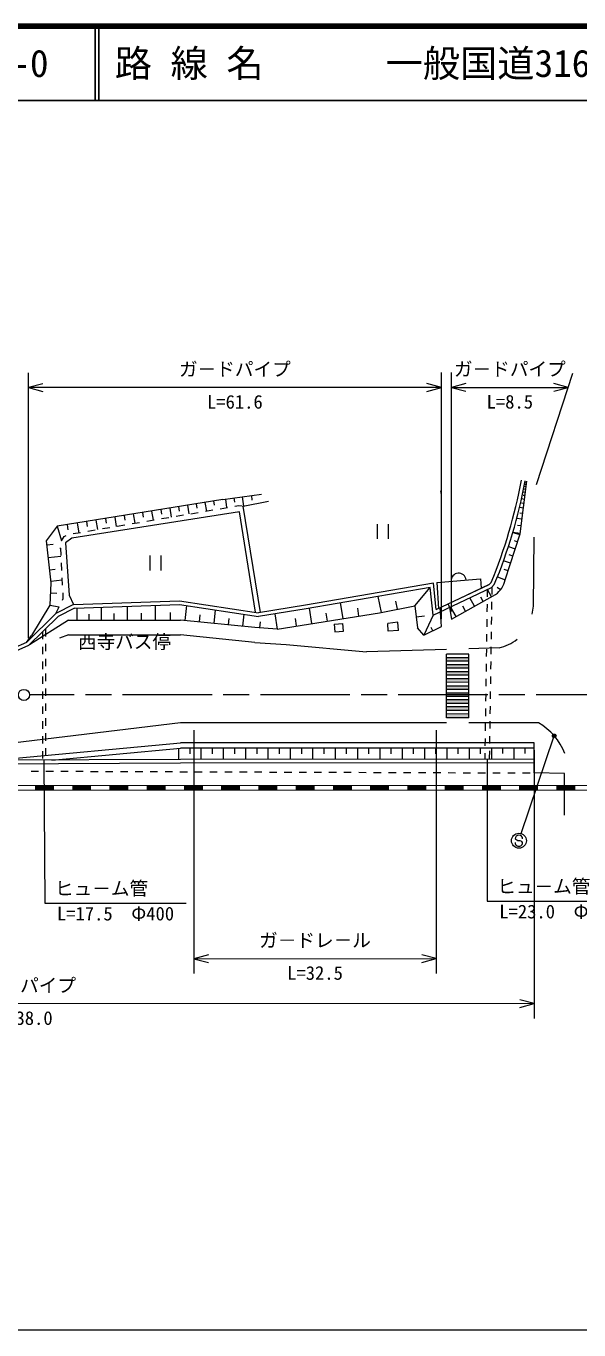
# Model space of a CAD drawing. Units: millimetres on the paper. Extents: x 40 to 680, y 20 to 380.
# Drawn here: x 168.5 to 242.7, y 205 to 380 of the extents above; entities that cross this region are included whole.
import ezdxf
from ezdxf.enums import TextEntityAlignment as Align

# ---------------------------------------------------------------- set-up
doc = ezdxf.new("R2010")
doc.units = ezdxf.units.MM
doc.header["$PDMODE"] = 32
doc.header["$PDSIZE"] = 0.5
doc.linetypes.add('CHAIN', pattern=[18.5, 12, -1.5, 3.5, -1.5])
for name, color, linetype, lineweight in [('M-BGD', 7, 'Continuous', 13), ('M-BMK', 2, 'CHAIN', 13), ('M-BMK-SRVR', 3, 'Continuous', 13), ('M-STR-HTXT', 7, 'Continuous', 13), ('M-STR-STRC', 7, 'Continuous', 13), ('M-TTL', 2, 'Continuous', 140), ('M-TTL-BAND', 7, 'Continuous', 13), ('M-TTL-LINE', 7, 'Continuous', 25)]:
    doc.layers.add(name, color=color, linetype=linetype, lineweight=lineweight)
doc.layers.add('M-TTL-TXT', color=7, linetype='Continuous')
doc.styles.add('@ＭＳ ゴシック', font='')
doc.styles.add('ＭＳ ゴシック', font='')
doc.styles.get('@ＭＳ ゴシック').set_extended_font_data('@MS Gothic')
doc.styles.get('ＭＳ ゴシック').set_extended_font_data('MS Gothic')

msp = doc.modelspace()

# ---------------------------------------------------------------- hatches: boundary and pattern name
at = {"layer": 'M-BGD'}
for points in [[(224.903, 295.218), (227.903, 295.219), (227.903, 294.769), (224.903, 294.768)], [(224.903, 294.268), (227.903, 294.269), (227.903, 293.819), (224.903, 293.818)], [(224.903, 293.318), (227.903, 293.319), (227.903, 292.869), (224.903, 292.868)], [(224.903, 292.368), (227.903, 292.369), (227.904, 291.919), (224.904, 291.918)], [(224.904, 291.418), (227.904, 291.419), (227.904, 290.969), (224.904, 290.968)], [(224.904, 290.468), (227.904, 290.469), (227.904, 290.244), (224.904, 290.243)], [(224.904, 290.243), (227.904, 290.244), (227.904, 290.019), (224.904, 290.018)], [(224.904, 289.568), (227.904, 289.569), (227.904, 289.069), (224.904, 289.068)], [(224.905, 288.618), (227.905, 288.619), (227.905, 288.119), (224.905, 288.118)], [(224.905, 287.668), (227.905, 287.669), (227.905, 287.169), (224.905, 287.168)]]:
    msp.add_hatch(color=256, dxfattribs=at).paths.add_polyline_path(points)

# ---------------------------------------------------------------- linework, layer by layer
for p, q in [((234.807, 311.842), (235.692, 318.919)), ((235.669, 318.735), (235.425, 318.766)), ((194.87, 316.459), (200.094, 317.176)), ((197.471, 316.815), (197.643, 315.568)), ((198.719, 316.987), (198.805, 316.363)), ((224.224, 317.091), (224.139, 317.599)), ((235.503, 317.414), (235.174, 317.455)), ((235.449, 316.974), (235.201, 317.005)), ((235.596, 318.152), (235.322, 318.186)), ((235.552, 317.804), (235.357, 317.829)), ((235.634, 318.461), (235.48, 318.48)), ((194.87, 316.459), (172.662, 312.858)), ((186.548, 315.109), (186.646, 314.506)), ((187.754, 315.305), (187.949, 314.105)), ((188.951, 315.499), (189.048, 314.905)), ((190.14, 315.692), (190.331, 314.514)), ((191.32, 315.883), (191.415, 315.297)), ((192.491, 316.073), (192.679, 314.91)), ((192.559, 314.89), (193.545, 315.057)), ((193.653, 316.261), (193.747, 315.684)), ((194.531, 315.225), (195.516, 315.392)), ((195.232, 316.508), (195.388, 315.37)), ((196.37, 316.664), (196.445, 316.113)), ((196.502, 315.559), (197.046, 315.652)), ((197.046, 315.652), (197.49, 315.588)), ((197.638, 315.567), (201.025, 316.244)), ((199.931, 301.3), (197.638, 315.567)), ((235.239, 315.299), (234.705, 315.366)), ((235.387, 316.48), (234.976, 316.531)), ((235.317, 315.924), (235.005, 315.963)), ((197.13, 314.805), (174.609, 311.249)), ((175.33, 313.29), (175.539, 312.001)), ((176.568, 313.491), (176.672, 312.851)), ((177.848, 313.699), (178.055, 312.426)), ((179.119, 313.905), (179.221, 313.274)), ((180.38, 314.109), (180.584, 312.851)), ((181.632, 314.312), (181.733, 313.69)), ((182.7, 313.217), (183.686, 313.384)), ((182.875, 314.514), (183.075, 313.28)), ((184.108, 314.714), (184.207, 314.101)), ((184.672, 313.551), (185.657, 313.719)), ((185.332, 314.912), (185.529, 313.698)), ((186.643, 313.886), (187.629, 314.053)), ((188.615, 314.221), (189.601, 314.388)), ((190.587, 314.555), (191.573, 314.723)), ((199.278, 301.318), (197.13, 314.805)), ((235.052, 313.805), (234.334, 313.895)), ((235.151, 314.596), (234.756, 314.645)), ((172.662, 312.858), (171.191, 310.925)), ((172.662, 312.858), (173.228, 310.894)), ((173.228, 310.894), (173.593, 311.503)), ((173.593, 311.503), (173.852, 311.633)), ((173.98, 313.071), (174.089, 312.396)), ((174.813, 311.878), (175.798, 312.045)), ((176.784, 312.212), (177.77, 312.38)), ((178.756, 312.547), (179.742, 312.715)), ((180.728, 312.882), (181.714, 313.049)), ((215.588, 313.164), (215.588, 311.164)), ((217.088, 313.164), (217.088, 311.164)), ((232.775, 305.661), (234.807, 311.842)), ((233.815, 312.038), (234.748, 311.764)), ((234.816, 311.915), (233.816, 312.04)), ((234.941, 312.915), (234.441, 312.978)), ((171.191, 310.925), (171.818, 305.258)), ((171.253, 310.37), (172.107, 310.464)), ((173.17, 309.302), (173.085, 309.979)), ((173.175, 308.936), (173.123, 309.934)), ((174.609, 311.249), (173.762, 310.656)), ((173.762, 310.656), (174.27, 303.629)), ((233.223, 310.129), (234.145, 309.828)), ((233.994, 310.937), (234.462, 310.792)), ((236.581, 302.161), (236.67, 311.418)), ((171.442, 308.662), (173.15, 308.85)), ((185.086, 308.93), (185.086, 306.93)), ((186.586, 308.93), (186.586, 306.93)), ((233.512, 307.901), (232.566, 308.212)), ((233.828, 308.865), (233.347, 309.023)), ((171.621, 307.039), (172.391, 307.124)), ((173.279, 306.938), (173.227, 307.937)), ((233.183, 306.902), (232.665, 307.072)), ((171.818, 305.258), (171.646, 302.274)), ((171.791, 305.499), (173.332, 305.669)), ((173.383, 304.941), (173.331, 305.94)), ((223.164, 305.218), (205.992, 302.274)), ((222.724, 304.635), (206.074, 301.781)), ((220.668, 302.19), (222.724, 304.635)), ((223.125, 300.927), (222.724, 304.635)), ((223.125, 300.927), (230.951, 304.654)), ((223.546, 301.682), (223.164, 305.218)), ((223.546, 301.682), (230.658, 305.068)), ((223.631, 305.322), (229.473, 305.83)), ((223.631, 305.322), (223.838, 301.821)), ((230.658, 305.068), (226.594, 303.121)), ((229.473, 305.83), (229.558, 304.56)), ((230.912, 305.322), (230.658, 305.068)), ((231.336, 305.039), (230.951, 304.654)), ((230.999, 304.702), (230.985, 303.702)), ((232.143, 304.312), (231.718, 304.654)), ((231.754, 306.067), (232.775, 305.661)), ((171.742, 303.946), (172.589, 303.897)), ((173.38, 302.966), (173.476, 303.16)), ((173.476, 303.16), (173.435, 303.943)), ((174.27, 303.629), (174.863, 302.359)), ((174.863, 302.359), (189.087, 302.867)), ((189.087, 302.867), (199.67, 301.258)), ((216.183, 301.309), (215.761, 303.457)), ((218.331, 301.731), (218.12, 302.805)), ((225.578, 300.412), (231.505, 303.714)), ((228.694, 302.147), (228.063, 303.279)), ((229.825, 302.778), (229.51, 303.344)), ((230.395, 304.389), (230.38, 303.389)), ((230.957, 303.408), (230.407, 304.395)), ((172.492, 301.174), (168.513, 297.279)), ((171.646, 302.274), (169.19, 298.21)), ((171.646, 302.274), (172.936, 302.07)), ((174.863, 302.359), (172.492, 301.174)), ((172.492, 301.174), (172.936, 302.07)), ((174.989, 301.863), (172.786, 300.762)), ((174.989, 301.863), (189.058, 302.366)), ((175.345, 300.277), (175.345, 301.876)), ((176.944, 300.278), (176.944, 301.077)), ((178.603, 300.278), (178.602, 301.992)), ((180.322, 300.279), (180.322, 301.138)), ((182.105, 300.279), (182.104, 302.117)), ((183.953, 300.28), (183.953, 301.204)), ((185.869, 300.28), (185.869, 302.267)), ((187.856, 300.281), (187.856, 301.274)), ((189.058, 302.366), (199.672, 300.752)), ((189.842, 300.216), (190.042, 302.216)), ((193.71, 299.831), (193.89, 301.631)), ((197.578, 299.445), (197.738, 301.046)), ((205.992, 302.274), (199.67, 301.258)), ((206.074, 301.781), (199.672, 300.752)), ((201.851, 301.102), (202.178, 299.064)), ((202.178, 299.064), (215.926, 301.258)), ((206.858, 299.811), (206.526, 301.894)), ((208.941, 300.144), (208.775, 301.185)), ((211.043, 300.479), (210.704, 302.601)), ((213.165, 300.818), (212.995, 301.879)), ((215.926, 301.258), (220.668, 302.19)), ((220.668, 302.19), (221.006, 299.226)), ((224.235, 299.4), (224.054, 301.936)), ((224.562, 301.597), (224.732, 301.682)), ((225.121, 302.431), (225.336, 301.98)), ((225.336, 301.98), (225.578, 300.412)), ((226.194, 300.755), (225.474, 302.046)), ((227.485, 301.474), (227.125, 302.12)), ((230.365, 302.389), (230.35, 301.389)), ((230.97, 302.702), (230.955, 301.703)), ((236.416, 301.089), (236.581, 302.161)), ((172.786, 300.762), (168.798, 296.858)), ((174.188, 300.277), (168.936, 296.94)), ((174.188, 300.277), (189.188, 300.281)), ((199.189, 299.285), (189.188, 300.281)), ((191.776, 300.023), (191.867, 300.991)), ((195.644, 299.638), (195.729, 300.488)), ((202.178, 299.064), (199.189, 299.285)), ((199.877, 299.234), (199.935, 300.019)), ((204.795, 299.482), (204.632, 300.504)), ((209.83, 299.734), (211.021, 299.834)), ((209.83, 299.734), (209.915, 298.718)), ((211.1, 298.803), (211.021, 299.834)), ((218.382, 299.988), (217.027, 299.819)), ((217.107, 298.783), (217.027, 299.819)), ((218.466, 298.888), (218.382, 299.988)), ((220.837, 300.708), (221.979, 300.838)), ((223.125, 300.927), (221.893, 298.245)), ((221.893, 298.245), (224.235, 299.4)), ((223.064, 298.823), (222.837, 299.283)), ((230.335, 300.389), (230.32, 299.389)), ((230.94, 300.703), (230.925, 299.703)), ((168.513, 297.279), (169.19, 298.21)), ((170.676, 298.696), (170.676, 297.696)), ((171.076, 299.088), (171.076, 298.088)), ((174.189, 298.277), (172.983, 297.842)), ((174.189, 298.277), (189.189, 298.281)), ((199.189, 297.285), (189.189, 298.281)), ((209.915, 298.718), (211.1, 298.803)), ((218.466, 298.888), (217.107, 298.783)), ((221.893, 298.245), (221.006, 299.226)), ((230.305, 298.39), (230.29, 297.39)), ((230.911, 298.703), (230.896, 297.703)), ((168.513, 297.279), (166.69, 296.474)), ((168.798, 296.858), (166.69, 295.928)), ((170.677, 296.696), (170.677, 295.696)), ((171.076, 297.088), (171.077, 296.088)), ((199.189, 297.285), (203.389, 296.975)), ((203.389, 296.975), (214.19, 296)), ((224.902, 296.341), (214.174, 295.999)), ((231.965, 296.567), (227.902, 296.437)), ((230.275, 296.39), (230.26, 295.39)), ((230.881, 296.703), (230.866, 295.703)), ((170.677, 294.696), (170.678, 293.696)), ((171.077, 295.088), (171.077, 294.088)), ((227.902, 295.719), (224.902, 295.718)), ((224.905, 287.168), (224.902, 295.718)), ((227.903, 295.219), (224.903, 295.218)), ((227.903, 294.769), (224.903, 294.768)), ((227.903, 294.269), (224.903, 294.268)), ((227.905, 287.169), (227.902, 295.719)), ((230.245, 294.39), (230.23, 293.39)), ((230.852, 294.703), (230.837, 293.703)), ((170.678, 292.696), (170.678, 291.696)), ((171.078, 293.088), (171.078, 292.088)), ((227.903, 293.819), (224.903, 293.818)), ((227.903, 293.319), (224.903, 293.318)), ((227.903, 292.869), (224.903, 292.868)), ((227.903, 292.369), (224.903, 292.368)), ((230.215, 292.39), (230.2, 291.39)), ((230.822, 292.703), (230.807, 291.704)), ((170.679, 290.696), (170.679, 289.696)), ((171.078, 291.088), (171.079, 290.088)), ((227.904, 291.919), (224.904, 291.918)), ((227.904, 291.419), (224.904, 291.418)), ((227.904, 290.969), (224.904, 290.968)), ((230.793, 290.704), (230.778, 289.704)), ((171.079, 289.088), (171.079, 288.088)), ((227.904, 290.469), (224.904, 290.468)), ((227.904, 290.019), (224.904, 290.018)), ((227.904, 289.569), (224.904, 289.568)), ((227.904, 289.069), (224.904, 289.068)), ((230.185, 290.39), (230.17, 289.391)), ((170.679, 288.696), (170.679, 287.696)), ((171.08, 287.088), (171.08, 286.088)), ((227.905, 288.619), (224.905, 288.618)), ((227.905, 288.119), (224.905, 288.118)), ((227.905, 287.669), (224.905, 287.668)), ((227.905, 287.169), (224.905, 287.168)), ((230.155, 288.391), (230.14, 287.391)), ((230.763, 288.704), (230.748, 287.704)), ((189.193, 286.481), (165.194, 283.574)), ((170.68, 286.696), (170.68, 285.696)), ((224.905, 286.493), (189.193, 286.481)), ((237.262, 286.496), (227.905, 286.494)), ((230.125, 286.391), (230.11, 285.391)), ((230.733, 286.704), (230.719, 285.704)), ((165.194, 281.574), (189.194, 283.781)), ((170.68, 284.696), (170.681, 283.696)), ((171.08, 285.088), (171.081, 284.088)), ((236.67, 283.796), (189.194, 283.781)), ((230.095, 284.391), (230.08, 283.391)), ((230.704, 284.704), (230.689, 283.704)), ((236.67, 279.753), (236.67, 283.796)), ((170.681, 282.696), (170.681, 281.696)), ((171.081, 283.088), (171.081, 282.088)), ((171.923, 281.49), (189.226, 283.081)), ((188.948, 283.056), (188.948, 281.581)), ((236.67, 283.096), (189.226, 283.081)), ((190.448, 283.082), (190.448, 282.332)), ((191.948, 283.082), (191.948, 281.582)), ((193.448, 283.083), (193.448, 282.333)), ((194.948, 283.083), (194.948, 281.583)), ((196.448, 283.084), (196.448, 282.334)), ((197.948, 283.084), (197.948, 281.584)), ((199.448, 283.085), (199.448, 282.335)), ((200.948, 283.085), (200.948, 281.585)), ((202.448, 283.086), (202.448, 282.336)), ((203.948, 283.086), (203.948, 281.586)), ((205.448, 283.087), (205.448, 282.337)), ((206.948, 283.087), (206.948, 281.587)), ((208.448, 283.087), (208.448, 282.337)), ((209.948, 283.088), (209.948, 281.588)), ((211.448, 283.088), (211.448, 282.338)), ((212.948, 283.089), (212.948, 281.589)), ((214.448, 283.089), (214.448, 282.339)), ((215.948, 283.09), (215.948, 281.59)), ((217.448, 283.09), (217.448, 282.34)), ((218.948, 283.091), (218.948, 281.591)), ((220.448, 283.091), (220.448, 282.341)), ((221.948, 283.092), (221.948, 281.592)), ((223.448, 283.092), (223.448, 282.342)), ((224.948, 283.093), (224.948, 281.593)), ((226.448, 283.093), (226.448, 282.343)), ((227.948, 283.094), (227.948, 281.594)), ((229.448, 283.094), (229.448, 282.344)), ((230.065, 282.391), (230.053, 281.594)), ((230.674, 282.705), (230.66, 281.705)), ((230.948, 283.095), (230.948, 281.595)), ((232.448, 283.095), (232.448, 282.345)), ((233.948, 283.095), (233.948, 281.595)), ((235.448, 283.096), (235.448, 282.346)), ((189.194, 281.081), (150.194, 280.875)), ((189.193, 281.581), (150.205, 281.375)), ((236.67, 281.596), (189.193, 281.581)), ((236.67, 281.096), (189.194, 281.081)), ((169.139, 279.999), (170.139, 279.995)), ((171.139, 279.992), (172.139, 279.988)), ((173.138, 279.984), (174.138, 279.981)), ((175.138, 279.977), (176.138, 279.973)), ((177.138, 279.97), (178.138, 279.966)), ((179.138, 279.962), (180.138, 279.959)), ((181.138, 279.955), (182.138, 279.952)), ((183.138, 279.948), (184.138, 279.944)), ((185.138, 279.941), (186.138, 279.937)), ((187.138, 279.933), (188.138, 279.93)), ((189.138, 279.926), (190.138, 279.922)), ((191.138, 279.919), (192.138, 279.915)), ((193.138, 279.911), (194.138, 279.908)), ((195.138, 279.904), (196.138, 279.901)), ((197.138, 279.897), (198.138, 279.893)), ((199.138, 279.89), (200.138, 279.886)), ((201.138, 279.882), (202.138, 279.879)), ((203.138, 279.875), (204.138, 279.871)), ((205.138, 279.868), (206.138, 279.864)), ((207.138, 279.861), (208.138, 279.857)), ((209.138, 279.853), (210.138, 279.85)), ((211.138, 279.846), (212.138, 279.842)), ((213.138, 279.839), (214.138, 279.835)), ((215.138, 279.831), (216.138, 279.828)), ((217.138, 279.824), (218.138, 279.82)), ((219.138, 279.817), (220.138, 279.813)), ((221.138, 279.81), (222.138, 279.806)), ((223.138, 279.802), (224.138, 279.799)), ((225.138, 279.795), (226.138, 279.791)), ((227.138, 279.788), (228.138, 279.784)), ((229.138, 279.78), (230.138, 279.777)), ((230.404, 278.737), (230.404, 279.414)), ((230.404, 277.89), (230.404, 278.314)), ((231.138, 279.773), (232.138, 279.769)), ((233.138, 279.766), (234.138, 279.762)), ((235.138, 279.759), (236.138, 279.755)), ((240.734, 279.668), (236.67, 279.753)), ((240.734, 274.08), (240.734, 279.668)), ((568.438, 278.192), (68.195, 277.973)), ((568.438, 277.592), (68.196, 277.373)), ((172.188, 277.919), (169.688, 277.918)), ((172.188, 277.819), (169.688, 277.818)), ((172.188, 277.719), (169.688, 277.718)), ((172.188, 277.619), (169.688, 277.618)), ((172.188, 277.519), (169.688, 277.518)), ((177.188, 277.921), (174.688, 277.92)), ((177.188, 277.821), (174.688, 277.82)), ((177.188, 277.721), (174.688, 277.72)), ((177.188, 277.621), (174.688, 277.62)), ((177.188, 277.521), (174.688, 277.52)), ((182.188, 277.923), (179.688, 277.922)), ((182.188, 277.823), (179.688, 277.822)), ((182.188, 277.723), (179.688, 277.722)), ((182.188, 277.623), (179.688, 277.622)), ((182.188, 277.523), (179.688, 277.522)), ((187.188, 277.925), (184.688, 277.924)), ((187.188, 277.825), (184.688, 277.824)), ((187.188, 277.725), (184.688, 277.724)), ((187.188, 277.625), (184.688, 277.624)), ((187.188, 277.525), (184.688, 277.524)), ((192.188, 277.928), (189.688, 277.926)), ((192.188, 277.828), (189.688, 277.826)), ((192.188, 277.728), (189.688, 277.726)), ((192.188, 277.628), (189.688, 277.626)), ((192.188, 277.528), (189.688, 277.526)), ((197.188, 277.93), (194.688, 277.929)), ((197.188, 277.83), (194.688, 277.829)), ((197.188, 277.73), (194.688, 277.729)), ((197.188, 277.63), (194.688, 277.629)), ((197.188, 277.53), (194.688, 277.529)), ((202.188, 277.932), (199.688, 277.931)), ((202.188, 277.832), (199.688, 277.831)), ((202.188, 277.732), (199.688, 277.731)), ((202.188, 277.632), (199.688, 277.631)), ((202.188, 277.532), (199.688, 277.531)), ((207.188, 277.934), (204.688, 277.933)), ((207.188, 277.834), (204.688, 277.833)), ((207.188, 277.734), (204.688, 277.733)), ((207.188, 277.634), (204.688, 277.633)), ((207.188, 277.534), (204.688, 277.533)), ((212.188, 277.936), (209.688, 277.935)), ((212.188, 277.836), (209.688, 277.835)), ((212.188, 277.736), (209.688, 277.735)), ((212.188, 277.636), (209.688, 277.635)), ((212.188, 277.536), (209.688, 277.535)), ((217.188, 277.939), (214.688, 277.937)), ((217.188, 277.839), (214.688, 277.837)), ((217.188, 277.739), (214.688, 277.737)), ((217.188, 277.639), (214.688, 277.637)), ((217.188, 277.539), (214.688, 277.537)), ((222.188, 277.941), (219.688, 277.94)), ((222.188, 277.841), (219.688, 277.84)), ((222.188, 277.741), (219.688, 277.74)), ((222.188, 277.641), (219.688, 277.64)), ((222.188, 277.541), (219.688, 277.54)), ((227.188, 277.943), (224.688, 277.942)), ((227.188, 277.843), (224.688, 277.842)), ((227.188, 277.743), (224.688, 277.742)), ((227.188, 277.643), (224.688, 277.642)), ((227.188, 277.543), (224.688, 277.542)), ((232.188, 277.945), (229.688, 277.944)), ((232.188, 277.845), (229.688, 277.844)), ((232.188, 277.745), (229.688, 277.744)), ((232.188, 277.645), (229.688, 277.644)), ((232.188, 277.545), (229.688, 277.544)), ((230.404, 275.858), (230.404, 277.128)), ((237.188, 277.947), (234.688, 277.946)), ((237.188, 277.847), (234.688, 277.846)), ((237.188, 277.747), (234.688, 277.746)), ((237.188, 277.647), (234.688, 277.646)), ((237.188, 277.547), (234.688, 277.546)), ((242.188, 277.949), (239.688, 277.948)), ((242.188, 277.849), (239.688, 277.848)), ((242.188, 277.749), (239.688, 277.748)), ((242.188, 277.649), (239.688, 277.648)), ((242.188, 277.549), (239.688, 277.548))]:
    msp.add_line(p, q, dxfattribs=at)
for centre, radius, start, end in [((167.81, 331.479), 68.309, 337.48514, 349.50614), ((167.81, 331.479), 68.809, 337.40223, 349.50614), ((226.552, 305.576), 1, 4.96974, 184.96974), ((229.7, 306.278), 3.136, 305.13129, 348.64603), ((230.636, 302.541), 6.12, 282.54774, 307.76243), ((233.001, 279.222), 8.43, 21.97902, 59.63654)]:
    msp.add_arc(centre, radius, start, end, dxfattribs=at)
at = {"layer": 'M-BMK'}
msp.add_line((267.442, 290.256), (168.942, 290.225), dxfattribs=at)
at = {"layer": 'M-BMK-SRVR'}
msp.add_circle((168.192, 290.225), 0.75, dxfattribs=at)
at = {"layer": 'M-STR-HTXT'}
for p, q in [((170.883, 281.484), (170.985, 262.292)), ((230.356, 281.594), (230.362, 262.566)), ((230.362, 262.566), (249.362, 262.566)), ((170.985, 262.292), (189.985, 262.292))]:
    msp.add_line(p, q, dxfattribs=at)
at = {"layer": 'M-STR-STRC'}
for p, q in [((168.798, 297.858), (168.786, 333.475)), ((224.235, 300.4), (224.225, 333.492)), ((225.578, 301.412), (225.568, 333.493)), ((236.99, 318.481), (241.894, 333.398)), ((170.719, 331.993), (168.787, 331.475)), ((224.225, 331.492), (168.787, 331.475)), ((168.787, 331.475), (170.719, 330.958)), ((224.225, 331.492), (222.293, 332.009)), ((222.294, 330.974), (224.225, 331.492)), ((227.5, 332.011), (225.569, 331.493)), ((225.569, 331.493), (241.269, 331.498)), ((225.569, 331.493), (227.501, 330.976)), ((241.269, 331.498), (239.337, 332.015)), ((239.338, 330.98), (241.269, 331.498)), ((191.006, 285.482), (191.016, 252.821)), ((223.506, 285.492), (223.516, 252.832)), ((234.952, 271.609), (239.334, 284.59)), ((236.67, 282.796), (236.681, 246.796)), ((234.237, 270.802), (234.138, 270.92)), ((234.482, 270.663), (234.237, 270.802)), ((234.783, 270.661), (234.482, 270.663)), ((235.028, 270.549), (234.783, 270.661)), ((235.134, 270.413), (235.028, 270.549)), ((192.947, 255.34), (191.015, 254.821)), ((191.015, 254.821), (223.515, 254.832)), ((191.015, 254.821), (192.947, 254.304)), ((223.515, 254.832), (221.583, 255.349)), ((221.584, 254.313), (223.515, 254.832)), ((236.681, 248.796), (98.681, 248.753)), ((236.681, 248.796), (234.749, 249.313)), ((234.749, 248.278), (236.681, 248.796))]:
    msp.add_line(p, q, dxfattribs=at)
for centre, radius in [((239.382, 284.732), 0.15), ((239.382, 284.732), 0.12), ((239.382, 284.732), 0.09), ((239.382, 284.732), 0.06), ((239.382, 284.732), 0.03), ((234.633, 270.662), 1)]:
    msp.add_circle(centre, radius, dxfattribs=at)
for centre, start, end in [((234.638, 270.916), 359.55488, 179.55488), ((234.634, 270.416), 179.55488, 359.55488)]:
    msp.add_arc(centre, 0.5, start, end, dxfattribs=at)
msp.add_point((239.382, 284.732), dxfattribs=at)
at = {"layer": 'M-TTL'}
msp.add_line((680, 380), (40, 380), dxfattribs=at)
at = {"layer": 'M-TTL-BAND'}
msp.add_line((40, 205), (579, 205), dxfattribs=at)
at = {"layer": 'M-TTL-LINE'}
for p, q in [((177.75, 380), (177.75, 370)), ((178.25, 380), (178.25, 370)), ((40, 370), (680, 370))]:
    msp.add_line(p, q, dxfattribs=at)

# ---------------------------------------------------------------- texts
at = {"layer": 'M-BGD', "style": 'ＭＳ ゴシック'}
msp.add_text('西寺バス停', height=1.833, rotation=0.018, dxfattribs=at).set_placement((181.689, 298.279), align=Align.TOP_CENTER)
at = {"layer": 'M-STR-HTXT', "style": 'ＭＳ ゴシック'}
for p in [(172.36, 262.792), (231.737, 263.066)]:
    msp.add_text('ヒュ－ム管', height=1.833, dxfattribs=at).set_placement(p, align=Align.BOTTOM_LEFT)
for s, p in [('L=17.5\u3000Φ400', (180.485, 261.792)), ('L=23.0\u3000Φ600', (239.862, 262.066))]:
    msp.add_text(s, height=1.833, dxfattribs=at).set_placement(p, align=Align.TOP_CENTER)
at = {"layer": 'M-STR-STRC', "style": 'ＭＳ ゴシック'}
for s, p in [('ガ－ドパイプ', (196.506, 332.484)), ('ガ－ドパイプ', (233.419, 332.495)), ('ガ－ドレ－ル', (207.265, 255.827)), ('ガ－ドパイプ', (167.68, 249.775))]:
    msp.add_text(s, height=1.833, rotation=0.018, dxfattribs=at).set_placement(p, align=Align.BOTTOM_CENTER)
at = {"layer": 'M-STR-STRC', "style": '@ＭＳ ゴシック'}
for s, p in [('L=61.6', (196.507, 330.484)), ('L=8.5', (233.419, 330.495)), ('L=32.5', (207.266, 253.827)), ('L=138.0', (167.681, 247.775))]:
    msp.add_text(s, height=1.833, rotation=0.018, dxfattribs=at).set_placement(p, align=Align.TOP_CENTER)
at = {"layer": 'M-TTL-TXT', "style": 'ＭＳ ゴシック'}
for s, p in [('11-0', (161.521, 375)), ('路 線 名', (180.38, 375)), ('一般国道316号', (216.734, 375))]:
    msp.add_text(s, height=3.666, dxfattribs=at).set_placement(p, align=Align.MIDDLE_LEFT)

doc.saveas('drawing.dxf')
